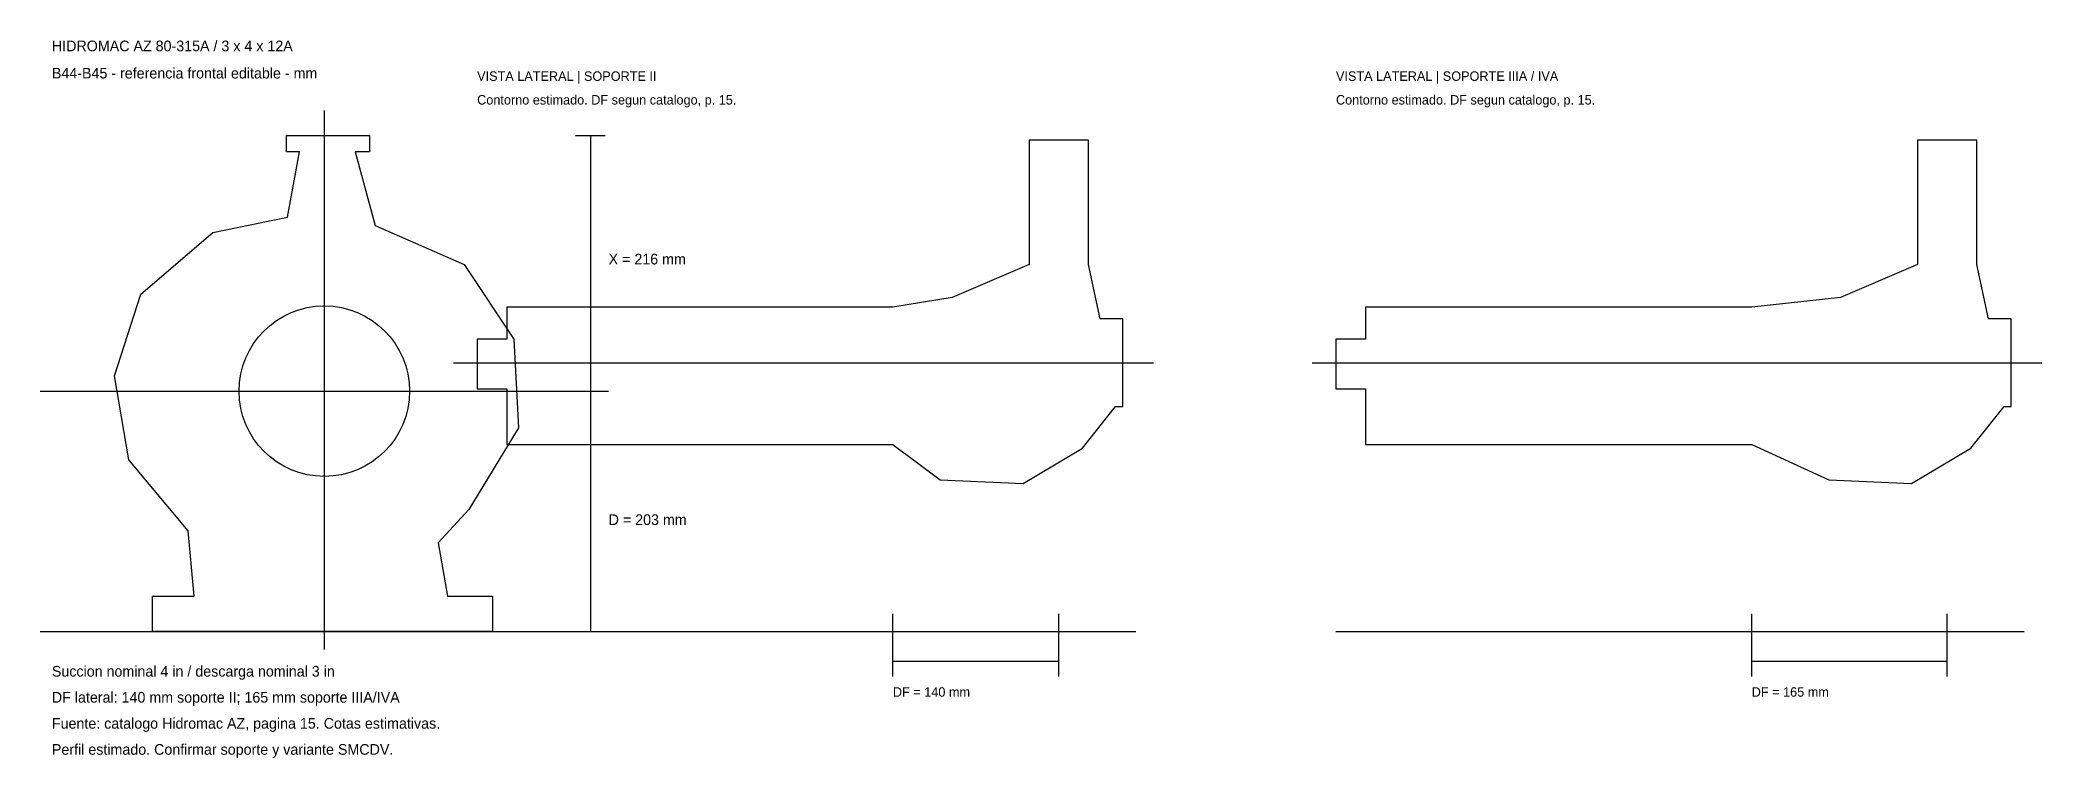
# Model space of a CAD drawing. Header units: millimetres. Extents: x -240 to 1450, y -107 to 499.
import ezdxf

# ---------------------------------------------------------------- set-up
doc = ezdxf.new("R2010")
doc.units = ezdxf.units.MM
for name, color, linetype in [('CONTORNO_ESTIMADO', 7, 'Continuous'), ('COTAS_CATALOGO', 7, 'Continuous'), ('DATOS_LATERALES', 3, 'Continuous'), ('EJES', 7, 'Continuous'), ('NOTAS', 7, 'Continuous')]:
    doc.layers.add(name, color=color, linetype=linetype)

msp = doc.modelspace()

# ---------------------------------------------------------------- linework, layer by layer
at = {"layer": 'CONTORNO_ESTIMADO'}
for p, q in [((-32, 405), (-32, 419)), ((38, 419), (38, 405)), ((-21, 405), (-32, 405)), ((-31, 350), (-21, 405)), ((38, 405), (26, 405)), ((26, 405), (43, 343)), ((-94, 337), (-31, 350)), ((43, 343), (118, 310)), ((-155, 285), (-94, 337)), ((118, 310), (160, 247)), ((-177, 216), (-155, 285)), ((160, 247), (164, 172)), ((-165, 145), (-177, 216)), ((164, 172), (122, 103)), ((-115, 85), (-165, 145)), ((122, 103), (96, 75)), ((-110, 30), (-115, 85)), ((96, 75), (104, 30)), ((-145, 0), (-145, 30)), ((-145, 30), (-110, 30)), ((104, 30), (142, 30)), ((142, 30), (142, 0)), ((142, 0), (-145, 0))]:
    msp.add_line(p, q, dxfattribs=at)
for points in [[(129, 205), (154, 205), (154, 158), (480, 158), (520, 128), (590, 125), (640, 155), (668, 190), (674, 190), (674, 264), (655, 264), (645, 310), (645, 415), (595, 415), (595, 310), (530, 282), (480, 274), (154, 274), (154, 247), (129, 247)], [(854, 205), (879, 205), (879, 158), (1205, 158), (1270, 128), (1340, 125), (1390, 155), (1418, 190), (1424, 190), (1424, 264), (1405, 264), (1395, 310), (1395, 415), (1345, 415), (1345, 310), (1280, 282), (1205, 274), (879, 274), (879, 247), (854, 247)]]:
    msp.add_lwpolyline(points, close=True, dxfattribs=at)
msp.add_circle((0, 203), 72, dxfattribs=at)
at = {"layer": 'COTAS_CATALOGO'}
for p, q in [((-32, 419), (38, 419)), ((212, 419), (237, 419)), ((225, 0), (225, 419)), ((212, 203), (237, 203)), ((-240, 0), (240, 0)), ((212, 0), (237, 0))]:
    msp.add_line(p, q, dxfattribs=at)
at = {"layer": 'DATOS_LATERALES'}
for p, q in [((129, 0), (685, 0)), ((480, -38), (480, 15)), ((620, -38), (620, 15)), ((854, 0), (1435, 0)), ((1205, -38), (1205, 15)), ((1370, -38), (1370, 15)), ((480, -25), (620, -25)), ((1205, -25), (1370, -25))]:
    msp.add_line(p, q, dxfattribs=at)
at = {"layer": 'EJES'}
for p, q in [((0, -15), (0, 440)), ((109, 227), (700, 227)), ((834, 227), (1450, 227)), ((-240, 203), (240, 203))]:
    msp.add_line(p, q, dxfattribs=at)

# ---------------------------------------------------------------- texts
at = {"layer": 'NOTAS'}
for s, height, p in [('HIDROMAC AZ 80-315A / 3 x 4 x 12A', 9, (-230, 490)), ('B44-B45 - referencia frontal editable - mm', 9, (-230, 467)), ('VISTA LATERAL | SOPORTE II', 8, (129, 465)), ('VISTA LATERAL | SOPORTE IIIA / IVA', 8, (854, 465)), ('Contorno estimado. DF segun catalogo, p. 15.', 8, (129, 445)), ('Contorno estimado. DF segun catalogo, p. 15.', 8, (854, 445)), ('X = 216 mm', 9, (240, 310)), ('D = 203 mm', 9, (240, 90)), ('Succion nominal 4 in / descarga nominal 3 in', 9, (-230, -38)), ('DF lateral: 140 mm soporte II; 165 mm soporte IIIA/IVA', 9, (-230, -60)), ('DF = 140 mm', 8, (480, -55)), ('DF = 165 mm', 8, (1205, -55)), ('Fuente: catalogo Hidromac AZ, pagina 15. Cotas estimativas.', 9, (-230, -82)), ('Perfil estimado. Confirmar soporte y variante SMCDV.', 9, (-230, -104))]:
    msp.add_text(s, height=height, dxfattribs=at).set_placement(p)

doc.saveas('drawing.dxf')
